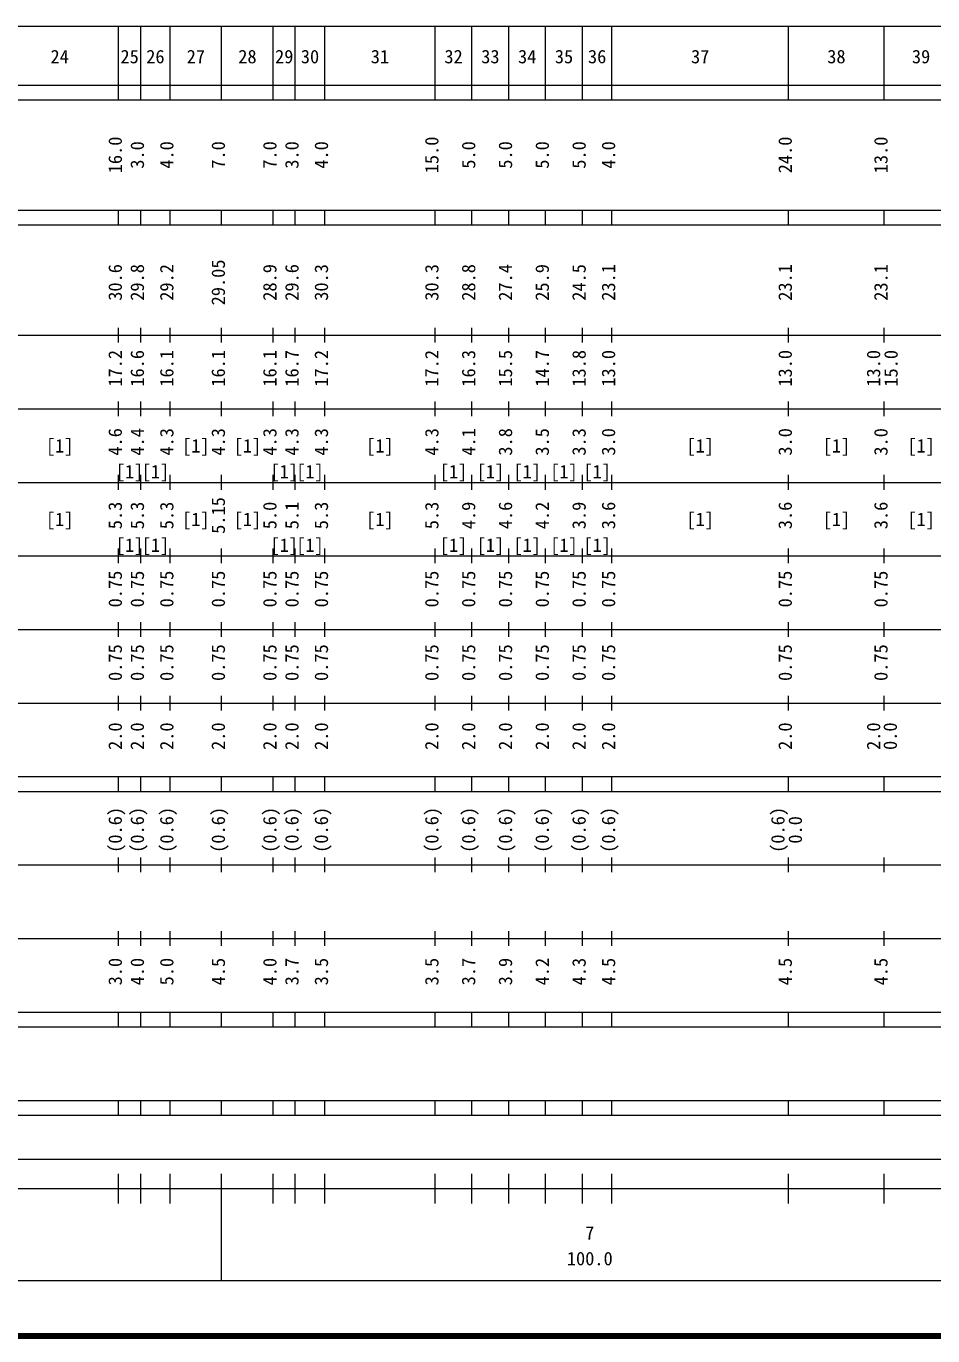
# Model space of a CAD drawing. Units: millimetres on the paper, enlarged 1000 times. Extents: x 40000 to 680000, y 20000 to 380000.
# Drawn here: x 341453 to 464591, y 20000 to 198000 of the extents above; entities that cross this region are included whole.
import ezdxf
from ezdxf.enums import TextEntityAlignment as Align

# ---------------------------------------------------------------- set-up
doc = ezdxf.new("R2010")
doc.units = ezdxf.units.MM
doc.header["$LTSCALE"] = 1000
doc.layers.add('M-TTL', color=2, linetype='Continuous', lineweight=140)
doc.layers.add('M-TTL-BAND', color=7, linetype='Continuous', lineweight=13)
doc.styles.add('ＭＳ ゴシック', font='')
doc.styles.get('ＭＳ ゴシック').set_extended_font_data('MS Gothic')

msp = doc.modelspace()

# ---------------------------------------------------------------- linework, layer by layer
at = {"layer": 'M-TTL'}
msp.add_line((40000, 20000), (680000, 20000), dxfattribs=at)
at = {"layer": 'M-TTL-BAND'}
for p, q in [((68000, 198000), (579000, 198000)), ((354000, 188000), (354000, 198000)), ((357000, 188000), (357000, 198000)), ((361000, 188000), (361000, 198000)), ((368000, 188000), (368000, 198000)), ((375000, 188000), (375000, 198000)), ((378000, 188000), (378000, 198000)), ((382000, 188000), (382000, 198000)), ((397000, 188000), (397000, 198000)), ((402000, 188000), (402000, 198000)), ((407000, 188000), (407000, 198000)), ((412000, 188000), (412000, 198000)), ((417000, 188000), (417000, 198000)), ((421000, 188000), (421000, 198000)), ((445000, 188000), (445000, 198000)), ((458000, 188000), (458000, 198000)), ((40000, 190000), (579000, 190000)), ((40000, 188000), (579000, 188000)), ((40000, 173000), (579000, 173000)), ((354000, 171000), (354000, 173000)), ((357000, 171000), (357000, 173000)), ((361000, 171000), (361000, 173000)), ((368000, 171000), (368000, 173000)), ((375000, 171000), (375000, 173000)), ((378000, 171000), (378000, 173000)), ((382000, 171000), (382000, 173000)), ((397000, 171000), (397000, 173000)), ((402000, 171000), (402000, 173000)), ((407000, 171000), (407000, 173000)), ((412000, 171000), (412000, 173000)), ((417000, 171000), (417000, 173000)), ((421000, 171000), (421000, 173000)), ((445000, 171000), (445000, 173000)), ((458000, 171000), (458000, 173000)), ((40000, 171000), (579000, 171000)), ((354000, 155000), (354000, 157000)), ((357000, 155000), (357000, 157000)), ((361000, 155000), (361000, 157000)), ((368000, 155000), (368000, 157000)), ((375000, 155000), (375000, 157000)), ((378000, 155000), (378000, 157000)), ((382000, 155000), (382000, 157000)), ((397000, 155000), (397000, 157000)), ((402000, 155000), (402000, 157000)), ((407000, 155000), (407000, 157000)), ((412000, 155000), (412000, 157000)), ((417000, 155000), (417000, 157000)), ((421000, 155000), (421000, 157000)), ((445000, 155000), (445000, 157000)), ((458000, 155000), (458000, 157000)), ((40000, 156000), (579000, 156000)), ((46000, 146000), (579000, 146000)), ((354000, 145000), (354000, 147000)), ((357000, 145000), (357000, 147000)), ((361000, 145000), (361000, 147000)), ((368000, 145000), (368000, 147000)), ((375000, 145000), (375000, 147000)), ((378000, 145000), (378000, 147000)), ((382000, 145000), (382000, 147000)), ((397000, 145000), (397000, 147000)), ((402000, 145000), (402000, 147000)), ((407000, 145000), (407000, 147000)), ((412000, 145000), (412000, 147000)), ((417000, 145000), (417000, 147000)), ((421000, 145000), (421000, 147000)), ((445000, 145000), (445000, 147000)), ((458000, 145000), (458000, 147000)), ((52000, 136000), (579000, 136000)), ((354000, 135000), (354000, 137000)), ((357000, 135000), (357000, 137000)), ((361000, 135000), (361000, 137000)), ((368000, 135000), (368000, 137000)), ((375000, 135000), (375000, 137000)), ((378000, 135000), (378000, 137000)), ((382000, 135000), (382000, 137000)), ((397000, 135000), (397000, 137000)), ((402000, 135000), (402000, 137000)), ((407000, 135000), (407000, 137000)), ((412000, 135000), (412000, 137000)), ((417000, 135000), (417000, 137000)), ((421000, 135000), (421000, 137000)), ((445000, 135000), (445000, 137000)), ((458000, 135000), (458000, 137000)), ((354000, 125000), (354000, 127000)), ((357000, 125000), (357000, 127000)), ((361000, 125000), (361000, 127000)), ((368000, 125000), (368000, 127000)), ((375000, 125000), (375000, 127000)), ((378000, 125000), (378000, 127000)), ((382000, 125000), (382000, 127000)), ((397000, 125000), (397000, 127000)), ((402000, 125000), (402000, 127000)), ((407000, 125000), (407000, 127000)), ((412000, 125000), (412000, 127000)), ((417000, 125000), (417000, 127000)), ((421000, 125000), (421000, 127000)), ((445000, 125000), (445000, 127000)), ((458000, 125000), (458000, 127000)), ((46000, 126000), (579000, 126000)), ((52000, 116000), (579000, 116000)), ((354000, 115000), (354000, 117000)), ((357000, 115000), (357000, 117000)), ((361000, 115000), (361000, 117000)), ((368000, 115000), (368000, 117000)), ((375000, 115000), (375000, 117000)), ((378000, 115000), (378000, 117000)), ((382000, 115000), (382000, 117000)), ((397000, 115000), (397000, 117000)), ((402000, 115000), (402000, 117000)), ((407000, 115000), (407000, 117000)), ((412000, 115000), (412000, 117000)), ((417000, 115000), (417000, 117000)), ((421000, 115000), (421000, 117000)), ((445000, 115000), (445000, 117000)), ((458000, 115000), (458000, 117000)), ((354000, 105000), (354000, 107000)), ((357000, 105000), (357000, 107000)), ((361000, 105000), (361000, 107000)), ((368000, 105000), (368000, 107000)), ((375000, 105000), (375000, 107000)), ((378000, 105000), (378000, 107000)), ((382000, 105000), (382000, 107000)), ((397000, 105000), (397000, 107000)), ((402000, 105000), (402000, 107000)), ((407000, 105000), (407000, 107000)), ((412000, 105000), (412000, 107000)), ((417000, 105000), (417000, 107000)), ((421000, 105000), (421000, 107000)), ((445000, 105000), (445000, 107000)), ((458000, 105000), (458000, 107000)), ((46000, 106000), (579000, 106000)), ((40000, 96000), (579000, 96000)), ((354000, 94000), (354000, 96000)), ((357000, 94000), (357000, 96000)), ((361000, 94000), (361000, 96000)), ((368000, 94000), (368000, 96000)), ((375000, 94000), (375000, 96000)), ((378000, 94000), (378000, 96000)), ((382000, 94000), (382000, 96000)), ((397000, 94000), (397000, 96000)), ((402000, 94000), (402000, 96000)), ((407000, 94000), (407000, 96000)), ((412000, 94000), (412000, 96000)), ((417000, 94000), (417000, 96000)), ((421000, 94000), (421000, 96000)), ((445000, 94000), (445000, 96000)), ((458000, 94000), (458000, 96000)), ((40000, 94000), (579000, 94000)), ((49000, 84000), (579000, 84000)), ((354000, 83000), (354000, 85000)), ((357000, 83000), (357000, 85000)), ((361000, 83000), (361000, 85000)), ((368000, 83000), (368000, 85000)), ((375000, 83000), (375000, 85000)), ((378000, 83000), (378000, 85000)), ((382000, 83000), (382000, 85000)), ((397000, 83000), (397000, 85000)), ((402000, 83000), (402000, 85000)), ((407000, 83000), (407000, 85000)), ((412000, 83000), (412000, 85000)), ((417000, 83000), (417000, 85000)), ((421000, 83000), (421000, 85000)), ((445000, 83000), (445000, 85000)), ((458000, 83000), (458000, 85000)), ((354000, 73000), (354000, 75000)), ((357000, 73000), (357000, 75000)), ((361000, 73000), (361000, 75000)), ((368000, 73000), (368000, 75000)), ((375000, 73000), (375000, 75000)), ((378000, 73000), (378000, 75000)), ((382000, 73000), (382000, 75000)), ((397000, 73000), (397000, 75000)), ((402000, 73000), (402000, 75000)), ((407000, 73000), (407000, 75000)), ((412000, 73000), (412000, 75000)), ((417000, 73000), (417000, 75000)), ((421000, 73000), (421000, 75000)), ((445000, 73000), (445000, 75000)), ((458000, 73000), (458000, 75000)), ((40000, 74000), (579000, 74000)), ((40000, 64000), (579000, 64000)), ((354000, 62000), (354000, 64000)), ((357000, 62000), (357000, 64000)), ((361000, 62000), (361000, 64000)), ((368000, 62000), (368000, 64000)), ((375000, 62000), (375000, 64000)), ((378000, 62000), (378000, 64000)), ((382000, 62000), (382000, 64000)), ((397000, 62000), (397000, 64000)), ((402000, 62000), (402000, 64000)), ((407000, 62000), (407000, 64000)), ((412000, 62000), (412000, 64000)), ((417000, 62000), (417000, 64000)), ((421000, 62000), (421000, 64000)), ((445000, 62000), (445000, 64000)), ((458000, 62000), (458000, 64000)), ((40000, 62000), (579000, 62000)), ((40000, 52000), (579000, 52000)), ((354000, 50000), (354000, 52000)), ((357000, 50000), (357000, 52000)), ((361000, 50000), (361000, 52000)), ((368000, 50000), (368000, 52000)), ((375000, 50000), (375000, 52000)), ((378000, 50000), (378000, 52000)), ((382000, 50000), (382000, 52000)), ((397000, 50000), (397000, 52000)), ((402000, 50000), (402000, 52000)), ((407000, 50000), (407000, 52000)), ((412000, 50000), (412000, 52000)), ((417000, 50000), (417000, 52000)), ((421000, 50000), (421000, 52000)), ((445000, 50000), (445000, 52000)), ((458000, 50000), (458000, 52000)), ((40000, 50000), (579000, 50000)), ((71000, 44000), (565000, 44000)), ((354000, 38000), (354000, 42000)), ((357000, 38000), (357000, 42000)), ((361000, 38000), (361000, 42000)), ((368000, 27500), (368000, 42000)), ((375000, 38000), (375000, 42000)), ((378000, 38000), (378000, 42000)), ((382000, 38000), (382000, 42000)), ((397000, 38000), (397000, 42000)), ((402000, 38000), (402000, 42000)), ((407000, 38000), (407000, 42000)), ((412000, 38000), (412000, 42000)), ((417000, 38000), (417000, 42000)), ((421000, 38000), (421000, 42000)), ((445000, 38000), (445000, 42000)), ((458000, 38000), (458000, 42000)), ((40000, 40000), (579000, 40000)), ((68000, 27500), (579000, 27500))]:
    msp.add_line(p, q, dxfattribs=at)

# ---------------------------------------------------------------- texts
at = {"layer": 'M-TTL-BAND', "style": 'ＭＳ ゴシック'}
for s, p in [('24', (346000, 192405)), ('25', (355500, 192405)), ('26', (359000, 192405)), ('27', (364500, 192405)), ('28', (371500, 192405)), ('29', (376500, 192405)), ('30', (380000, 192405)), ('31', (389500, 192405)), ('32', (399500, 192405)), ('33', (404500, 192405)), ('34', (409500, 192405)), ('35', (414500, 192405)), ('36', (419000, 192405)), ('37', (433000, 192405)), ('38', (451500, 192405)), ('39', (463000, 192405)), ('[1]', (346000, 139500)), ('[1]', (364500, 139500)), ('[1]', (371500, 139500)), ('[1]', (389500, 139500)), ('[1]', (433000, 139500)), ('[1]', (451500, 139500)), ('[1]', (463000, 139500)), ('[1]', (355500, 136000)), ('[1]', (359000, 136000)), ('[1]', (376500, 136000)), ('[1]', (380000, 136000)), ('[1]', (399500, 136000)), ('[1]', (404500, 136000)), ('[1]', (409500, 136000)), ('[1]', (414500, 136000)), ('[1]', (419000, 136000)), ('[1]', (346000, 129500)), ('[1]', (364500, 129500)), ('[1]', (371500, 129500)), ('[1]', (389500, 129500)), ('[1]', (433000, 129500)), ('[1]', (451500, 129500)), ('[1]', (463000, 129500)), ('[1]', (355500, 126000)), ('[1]', (359000, 126000)), ('[1]', (376500, 126000)), ('[1]', (380000, 126000)), ('[1]', (399500, 126000)), ('[1]', (404500, 126000)), ('[1]', (409500, 126000)), ('[1]', (414500, 126000)), ('[1]', (419000, 126000)), ('7', (418000, 32523)), ('100.0', (418000, 29033))]:
    msp.add_text(s, height=1833, dxfattribs=at).set_placement(p, align=Align.BOTTOM_CENTER)
for s, p in [('16.0', (355000, 180500)), ('3.0', (358000, 180500)), ('4.0', (362000, 180500)), ('7.0', (369000, 180500)), ('7.0', (376000, 180500)), ('3.0', (379000, 180500)), ('4.0', (383000, 180500)), ('15.0', (398000, 180500)), ('5.0', (403000, 180500)), ('5.0', (408000, 180500)), ('5.0', (413000, 180500)), ('5.0', (418000, 180500)), ('4.0', (422000, 180500)), ('24.0', (446000, 180500)), ('13.0', (459000, 180500)), ('30.6', (355000, 163174)), ('29.8', (358000, 163174)), ('29.2', (362000, 163174)), ('29.05', (369000, 163174)), ('29.6', (379000, 163174)), ('28.8', (403000, 163174)), ('27.4', (408000, 163174)), ('23.1', (422000, 163174)), ('23.1', (446000, 163174)), ('23.1', (459000, 163174)), ('28.9', (376000, 163174)), ('30.3', (383000, 163174)), ('30.3', (398000, 163174)), ('25.9', (413000, 163174)), ('24.5', (418000, 163174)), ('17.2', (355000, 151500)), ('16.6', (358000, 151500)), ('16.1', (362000, 151500)), ('16.1', (369000, 151500)), ('16.1', (376000, 151500)), ('16.7', (379000, 151500)), ('17.2', (383000, 151500)), ('17.2', (398000, 151500)), ('16.3', (403000, 151500)), ('15.5', (408000, 151500)), ('14.7', (413000, 151500)), ('13.8', (418000, 151500)), ('13.0', (422000, 151500)), ('13.0', (446000, 151500)), ('13.0', (458000, 151500)), ('15.0', (460370, 151500)), ('4.6', (355000, 141500)), ('4.4', (358000, 141500)), ('4.3', (362000, 141500)), ('4.3', (369000, 141500)), ('4.3', (376000, 141500)), ('4.3', (379000, 141500)), ('4.3', (383000, 141500)), ('4.3', (398000, 141500)), ('4.1', (403000, 141500)), ('3.8', (408000, 141500)), ('3.5', (413000, 141500)), ('3.3', (418000, 141500)), ('3.0', (422000, 141500)), ('3.0', (446000, 141500)), ('3.0', (459000, 141500)), ('5.15', (369000, 131500)), ('5.3', (355000, 131500)), ('5.3', (358000, 131500)), ('5.3', (362000, 131500)), ('5.0', (376000, 131500)), ('5.1', (379000, 131500)), ('5.3', (383000, 131500)), ('5.3', (398000, 131500)), ('4.9', (403000, 131500)), ('4.6', (408000, 131500)), ('4.2', (413000, 131500)), ('3.9', (418000, 131500)), ('3.6', (422000, 131500)), ('3.6', (446000, 131500)), ('3.6', (459000, 131500)), ('0.75', (355000, 121500)), ('0.75', (358000, 121500)), ('0.75', (362000, 121500)), ('0.75', (369000, 121500)), ('0.75', (376000, 121500)), ('0.75', (379000, 121500)), ('0.75', (383000, 121500)), ('0.75', (398000, 121500)), ('0.75', (403000, 121500)), ('0.75', (408000, 121500)), ('0.75', (413000, 121500)), ('0.75', (418000, 121500)), ('0.75', (422000, 121500)), ('0.75', (446000, 121500)), ('0.75', (459000, 121500)), ('0.75', (355000, 111500)), ('0.75', (358000, 111500)), ('0.75', (362000, 111500)), ('0.75', (369000, 111500)), ('0.75', (376000, 111500)), ('0.75', (379000, 111500)), ('0.75', (383000, 111500)), ('0.75', (398000, 111500)), ('0.75', (403000, 111500)), ('0.75', (408000, 111500)), ('0.75', (413000, 111500)), ('0.75', (418000, 111500)), ('0.75', (422000, 111500)), ('0.75', (446000, 111500)), ('0.75', (459000, 111500)), ('2.0', (355000, 101500)), ('2.0', (358000, 101500)), ('2.0', (362000, 101500)), ('2.0', (369000, 101500)), ('2.0', (376000, 101500)), ('2.0', (379000, 101500)), ('2.0', (383000, 101500)), ('2.0', (398000, 101500)), ('2.0', (403000, 101500)), ('2.0', (408000, 101500)), ('2.0', (413000, 101500)), ('2.0', (418000, 101500)), ('2.0', (422000, 101500)), ('2.0', (446000, 101500)), ('2.0', (458000, 101500)), ('0.0', (460262, 101500)), ('(0.6)', (355000, 88764)), ('(0.6)', (358000, 88764)), ('(0.6)', (362000, 88764)), ('(0.6)', (369000, 88764)), ('(0.6)', (376000, 88764)), ('(0.6)', (379000, 88764)), ('(0.6)', (383000, 88764)), ('(0.6)', (398000, 88764)), ('(0.6)', (403000, 88764)), ('(0.6)', (408000, 88764)), ('(0.6)', (413000, 88764)), ('(0.6)', (418000, 88764)), ('(0.6)', (422000, 88764)), ('(0.6)', (445000, 88764)), ('0.0', (447370, 88764)), ('3.0', (355000, 69500)), ('4.0', (358000, 69500)), ('5.0', (362000, 69500)), ('4.5', (369000, 69500)), ('4.0', (376000, 69500)), ('3.7', (379000, 69500)), ('3.5', (383000, 69500)), ('3.5', (398000, 69500)), ('3.7', (403000, 69500)), ('3.9', (408000, 69500)), ('4.2', (413000, 69500)), ('4.3', (418000, 69500)), ('4.5', (422000, 69500)), ('4.5', (446000, 69500)), ('4.5', (459000, 69500))]:
    msp.add_text(s, height=1833, rotation=90, dxfattribs=at).set_placement(p, align=Align.BOTTOM_CENTER)

doc.saveas('drawing.dxf')
